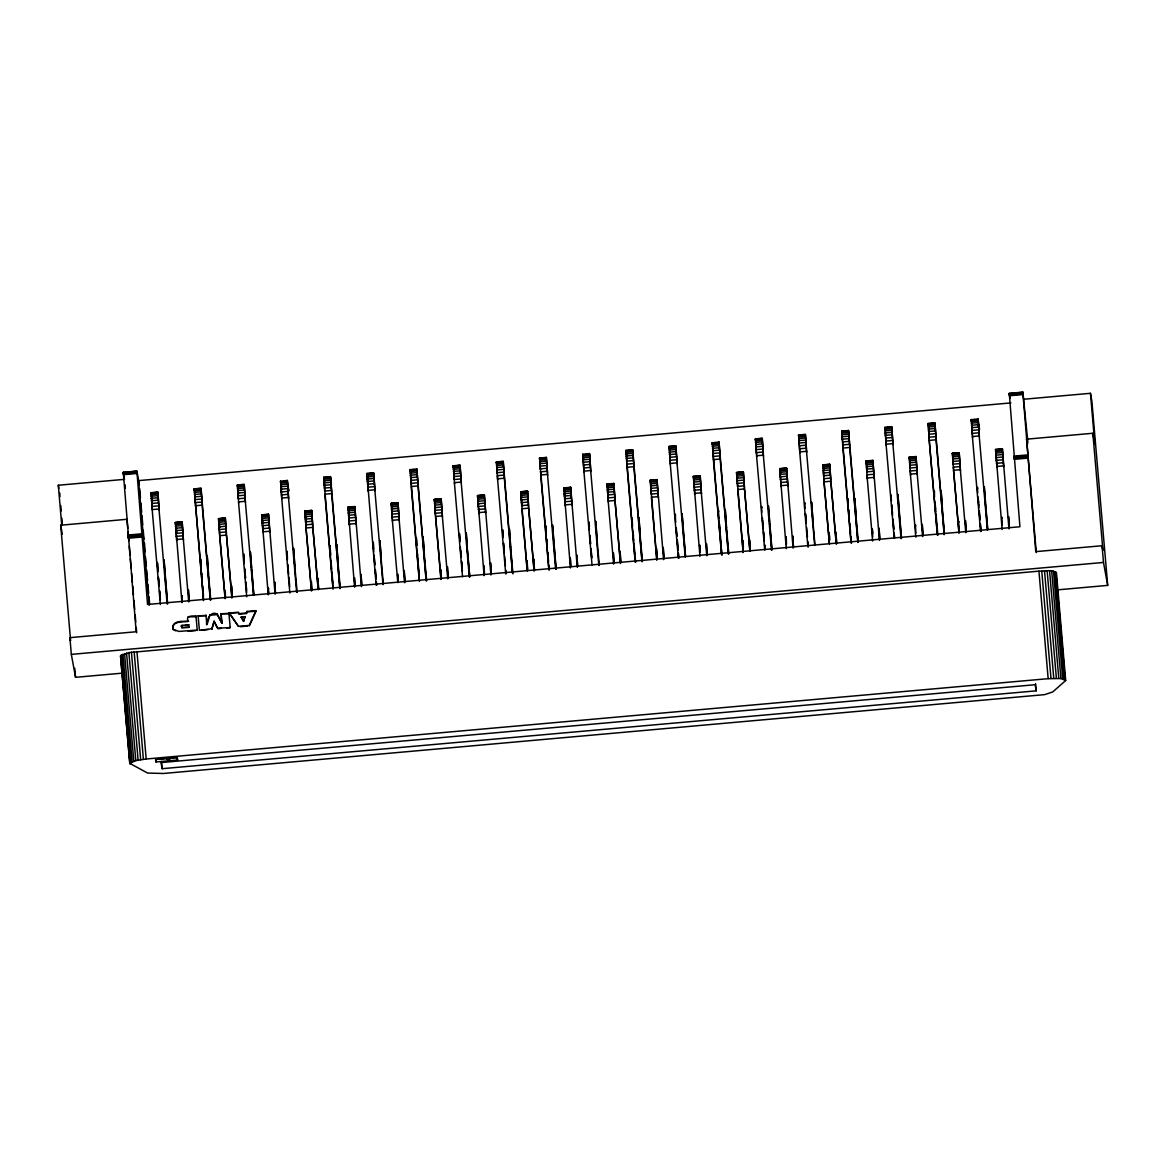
<?xml version="1.0" encoding="UTF-8"?>
<svg xmlns="http://www.w3.org/2000/svg" width="1166" height="1166" viewBox="0 0 1166 1166"><rect width="100%" height="100%" fill="white"/><g stroke="black" fill="none" stroke-linecap="round" stroke-linejoin="round"><path stroke-width="1.5" d="M172.743 626.448C174.288 620.035 184.461 621.493 188.528 621.289C183.966 622.352 173.224 620.56 172.845 627.687L172.743 626.448L172.962 628.459M152.163 508.259L151.026 492.591L152.003 497.751M150.997 492.766L157.833 491.994L159.159 509.965M181.925 602.545L175.352 522.528L182.158 521.916L183.106 535.383M183.281 537.584L182.158 521.916M203.511 600.665L194.197 488.743L195.174 493.903M194.168 488.933L201.004 488.146L210.332 599.251M219.66 534.334L218.523 518.681L225.315 518.068L226.277 531.536M225.315 518.068L226.452 533.736M238.709 502.881L237.325 485.085L244.175 484.298L245.312 499.952M268.253 594.864L261.694 514.833L268.486 514.235L269.827 532.206M275.059 594.252L268.486 514.235M281.866 499.033L280.54 481.062L281.516 486.207M280.496 481.237L287.346 480.45L288.672 498.436M306.002 526.653L304.865 510.985L311.657 510.387L312.619 523.855M312.794 526.041L311.657 510.387M332.893 586.527L323.711 477.215L324.687 482.36M323.667 477.39L330.503 476.603L339.845 587.708M354.595 587.168L348.036 507.152L354.828 506.54L356.155 524.525M361.387 586.571L354.828 506.54M376.181 585.288L366.882 473.367L367.844 478.526M366.838 473.542L373.674 472.769L375.015 490.74M392.33 518.957L391.193 503.304L398 502.692L398.961 516.159M399.136 518.36L398 502.692M419.381 580.624L410.053 469.519L411.015 474.679M410.009 469.709L416.845 468.921L426.173 580.027M435.501 515.11L434.364 499.456L441.171 498.844L442.133 512.311M442.308 514.512L441.171 498.844M454.551 483.657L453.224 465.686L454.186 470.831M453.18 465.861L460.016 465.074L461.153 480.727M484.109 575.64L477.535 495.608L484.342 495.011L485.668 512.982M490.901 575.027L484.342 495.011M497.722 479.809L496.395 461.838L497.357 466.983M512.515 572.331L503.187 461.226L496.352 462.013M527.294 570.976L520.706 491.76L527.513 491.163L528.46 504.63M528.65 506.816L527.513 491.163M548.894 569.095L539.552 457.99L540.528 463.135M547.685 475.364L546.358 457.378L539.523 458.165M546.227 531.302L546.271 532.673M570.436 567.944L563.878 487.927L570.67 487.315L572.01 505.301M577.243 567.346L570.67 487.315M584.064 472.128L582.723 454.142L583.7 459.287M582.679 454.317L589.53 453.545L590.856 471.516M608.186 499.733L607.049 484.079L613.841 483.467L614.803 496.935M614.978 499.135L613.841 483.467M635.222 561.4L625.894 450.295L626.871 455.454M625.851 450.484L632.701 449.697L642.029 560.802M656.808 559.432L650.22 480.232L657.012 479.62L658.353 497.605M663.585 559.651L657.012 479.62M670.202 462.115L669.065 446.447L675.857 445.849L676.819 459.317M675.857 445.849L677.198 463.835M699.95 556.415L693.391 476.384L700.183 475.786L701.32 491.44M701.524 493.757L700.183 475.786M721.565 553.719L712.237 442.614L712.907 446.155M712.193 442.788L719.028 442.001L728.356 553.107M743.15 551.737L736.562 472.536L743.354 471.939L744.316 485.391M744.491 487.592L743.354 471.939M756.734 456.737L755.408 438.766L756.078 442.308M755.364 438.941L762.2 438.154L763.336 453.822M787.852 486.062L786.525 468.091L779.719 468.688L786.292 548.72M793.084 548.107L786.525 468.091M799.905 452.904L798.579 434.918L799.249 438.46M799.031 440.486L799.249 444.581M798.535 435.093L805.371 434.32L806.712 452.291M824.027 480.509L822.89 464.855L829.696 464.243L830.644 477.71M830.833 479.896L829.696 464.243M851.078 542.175L841.75 431.07L842.42 434.612M842.202 436.638L842.406 440.733M841.706 431.245L848.542 430.473L857.87 541.578M829.594 538.036L829.594 539.537M867.402 478.978L866.061 461.007L872.868 460.395L874.194 478.381M879.426 540.426L872.868 460.395M886.247 445.208L884.907 427.222L885.592 430.779M885.358 432.805L885.577 436.886M884.877 427.412L891.713 426.625L893.039 444.596M910.559 475.145L909.232 457.159L916.039 456.547L916.986 470.015M917.161 472.215L916.039 456.547M929.215 439.043L928.078 423.389L928.763 426.931M928.049 423.564L934.884 422.777L944.212 533.882M953.54 468.98L952.403 453.312L959.195 452.714L960.157 466.167M960.332 468.368L959.195 452.714M972.59 437.512L971.249 419.541L971.934 423.083M971.205 419.716L978.055 418.929L979.192 434.597M1002.133 529.495L995.575 449.464L1002.366 448.866L1003.707 466.837M1008.94 528.883L1002.366 448.866M181.24 626.011L182.071 627.862L189.052 627.308L188.775 624.714L181.809 625.384L181.619 627.629M122.707 673.117L75.542 677.329L71.33 654.388L69.902 637.656L136.174 631.753L123.29 472.288L124.266 477.608M123.275 472.332L136.874 471.079L147.543 604.469L1019.929 526.755L1009.275 393.379L1022.873 392.17L1027.902 442.643M1022.859 392.213L1035.772 551.635L1102.059 545.732L1102.89 550.308L1092.848 433.271L1026.561 439.174L1036.297 552.611M214.092 621.201L211.818 629.246L214.092 621.201L217.794 628.707L221.336 628.387M209.865 614.744C203.861 639.872 205.814 607.894 217.153 614.103L221.919 623.314L217.153 614.103M243.563 621.391L245.035 616.683L241.173 617.033L243.563 621.391L245.035 616.683M246.507 613.505L246.988 611.436L255.966 610.649L249.247 625.399L238.462 626.361L229.352 613.01L238.316 612.208L239.263 614.147L246.507 613.505L246.988 611.436M181.983 625.326L181.983 627.366L189.052 627.308M249.349 625.894L256.054 611.144L247.075 611.946M1056.411 572.477L1065.695 680.507L1052.709 691.963L1044.649 694.63L163.429 773.481L147.616 773.058L129.761 763.351L120.535 655.846L128.887 652.596L1038.935 571.151C1043.585 571.573 1054.545 568.673 1056.046 573.541M129.761 763.351L135.81 760.596L146.187 759.008L1048.161 678.67L1060.929 678.554L1065.695 680.507M181.4 625.705L181.4 626.361M167.817 758.585L166.476 759.387L167.889 758.949L168.21 760.698L169.668 760.567L169.434 757.885L167.977 758.017L168.21 760.698M123.275 472.536L136.903 471.195L139.293 484.152M1009.26 393.612L1022.903 392.272M123.29 472.871L136.874 471.662M1009.275 393.962L1022.873 392.753M123.304 473.352L136.903 472.143M1009.304 394.443L1022.903 393.234M123.348 473.964L136.947 472.755M1009.348 395.041L1022.946 393.831M123.407 474.679L137.005 473.469M1009.392 395.77L1022.99 394.56M61.725 525.05L58.3 485.245L124.587 479.343M1024.171 399.209L1090.458 393.306L1091.857 400.958L1107.7 585.39L1056.906 589.909M149.248 605.256L138.55 480.625L1010.937 402.911M151.114 492.926L157.92 492.329L158.795 505.446M194.285 489.079L201.091 488.481L202.141 503.799M245.122 497.765L244.262 484.633L237.368 484.91L238.345 490.055M323.798 477.55L330.59 476.938L331.64 492.271M366.969 473.702L373.761 473.09L374.636 486.222M410.14 469.854L413.536 469.548M453.297 466.006L460.104 465.409L460.978 478.541M496.468 462.173L503.275 461.561L504.149 474.693M539.639 458.325L544.741 457.874M586.207 454.172L589.617 453.865L590.477 466.998M625.982 450.63L632.774 450.032L633.838 465.351M669.065 446.447L674.254 446.33M757.186 438.941L762.287 438.489L763.162 451.621M798.666 435.253L805.458 434.641L806.333 447.773M841.823 431.405L845.233 431.099M886.699 427.412L891.801 426.96L892.675 440.092M928.165 423.71L934.972 423.112L936.021 438.431M971.336 419.877L974.732 419.571M150.997 493.451L157.804 492.854M194.168 489.618L200.96 489.006M237.339 485.77L244.131 485.158M280.51 481.922L287.302 481.31M323.682 478.075L330.474 477.477M366.838 474.227L373.645 473.629M410.009 470.394L416.816 469.781M453.18 466.546L459.987 465.934M496.352 462.698L503.158 462.086M539.523 458.85L546.315 458.253M582.694 455.002L589.486 454.405M625.865 451.155L632.657 450.557M669.036 447.321L675.828 446.709M712.207 443.474L718.999 442.861M755.364 439.626L762.17 439.014M798.535 435.778L805.342 435.18M841.706 431.93L848.513 431.333M884.877 428.097L891.684 427.485M928.049 424.249L934.841 423.637M971.22 420.401L978.012 419.789M151.055 494.632L157.847 494.02M194.226 490.784L201.018 490.186M237.383 486.936L244.19 486.339M280.554 483.088L287.361 482.491M323.725 479.255L330.532 478.643M366.896 475.407L373.688 474.795M410.068 471.56L416.86 470.947M453.239 467.712L460.031 467.114M496.41 463.864L503.202 463.266M539.581 460.031L546.373 459.419M582.738 456.183L589.544 455.571M625.909 452.335L632.715 451.723M669.08 448.487L675.886 447.89M712.251 444.64L719.058 444.042M755.422 440.792L762.214 440.194M798.593 436.959L805.385 436.346M841.765 433.111L848.557 432.499M884.936 429.263L891.728 428.665M928.107 425.415L934.899 424.818M971.263 421.567L978.07 420.97M151.143 496.264L157.949 495.652M194.314 492.416L201.12 491.819M237.485 488.569L244.277 487.971M280.656 484.735L287.448 484.123M323.827 480.888L330.619 480.275M366.999 477.04L373.79 476.428M410.17 473.192L416.962 472.594M453.326 469.344L460.133 468.747M496.497 465.496L503.304 464.899M539.669 461.663L546.475 461.051M582.84 457.815L589.646 457.203M626.011 453.968L632.803 453.355M669.182 450.12L675.974 449.522M712.353 446.272L719.145 445.674M755.524 442.439L762.316 441.827M798.695 438.591L805.487 437.979M841.852 434.743L848.659 434.131M885.023 430.895L891.83 430.298M928.194 427.048L935.001 426.45M971.365 423.214L978.157 422.602M151.288 498.319L158.08 497.707M194.46 494.471L201.252 493.874M237.631 490.624L244.423 490.026M280.787 486.776L287.594 486.178M323.959 482.943L330.765 482.33M367.13 479.095L373.936 478.483M410.301 475.247L417.107 474.635M453.472 471.399L460.264 470.802M496.643 467.551L503.435 466.954M539.814 463.718L546.606 463.106M582.985 459.87L589.777 459.258M626.157 456.023L632.949 455.41M669.313 452.175L676.12 451.577M712.484 448.327L719.291 447.729M755.655 444.479L762.462 443.882M798.827 440.646L805.633 440.034M841.998 436.798L848.79 436.186M885.169 432.95L891.961 432.353M928.34 429.103L935.132 428.505M971.511 425.255L978.303 424.657M151.463 500.739L158.27 500.141M194.635 496.891L201.426 496.293M237.806 493.058L244.598 492.446M280.977 489.21L287.769 488.598L287.827 485.887L288.774 490.959L287.346 480.45M324.148 485.362L330.94 484.75M367.305 481.514L374.111 480.917M410.476 477.666L417.282 477.069M453.647 473.819L460.453 473.221M496.818 469.985L503.625 469.373M539.989 466.138L546.781 465.525M583.16 462.29L589.952 461.678M626.331 458.442L633.123 457.844M669.503 454.594L676.295 453.997M713.198 456.066L712.805 450.746L719.466 450.149M756.545 454.419L755.976 446.913L762.637 446.301M799.002 443.065L805.808 442.453M842.173 439.218L848.979 438.62M885.344 435.37L892.15 434.772M928.515 431.522L935.307 430.924M971.686 427.689L978.478 427.077L978.536 424.366L979.484 429.438L978.055 418.929M151.682 503.479L158.474 502.867M194.853 499.631L201.645 499.019M238.01 495.783L244.816 495.186M281.181 491.935L287.987 491.338M324.352 488.088L331.159 487.49M367.523 484.254L374.33 483.642M410.694 480.407L417.486 479.794M453.865 476.559L460.657 475.947M497.037 472.711L503.829 472.113M540.208 468.863L547 468.266M583.379 465.03L590.171 464.418M626.536 461.182L633.342 460.57M669.707 457.334L676.513 456.722M712.878 453.487L719.684 452.889M756.049 449.639L762.841 449.041M799.22 445.791L806.012 445.193M842.391 441.958L849.183 441.346M885.562 438.11L892.354 437.498M928.734 434.262L935.526 433.65M971.89 430.414L978.697 429.817M195.086 502.604L201.893 502.007M238.258 498.757L245.064 498.159L245.501 502.284M324.6 491.075L331.392 490.463M367.771 487.228L374.563 486.616L382.987 584.676M410.942 483.38L417.734 482.768M454.099 479.532L460.905 478.935L461.342 483.059M540.441 471.851L547.248 471.239M626.783 464.155L633.575 463.543M719.918 455.862L713.126 456.46L721.535 554.52M756.297 452.612L763.089 452.014L763.541 456.139M842.624 444.931L849.431 444.319M935.773 436.638L928.967 437.235L937.406 534.494M972.138 433.388L978.93 432.79L979.382 436.915M152.192 509.6L158.984 508.988L158.722 505.84L151.915 506.452L160.34 604.513M195.349 505.752L202.155 505.14L210.303 600.067M281.691 498.057L288.498 497.459L288.221 494.311L281.429 494.909L289.838 592.984M368.033 490.376L374.825 489.764M497.547 478.832L504.339 478.235L504.076 475.087L497.27 475.684L505.694 573.745M583.875 471.151L590.681 470.539L590.419 467.391L583.612 468.003L592.051 565.248M670.392 464.432L669.954 460.308L676.746 459.71L677.023 462.844L670.217 463.456L678.364 558.368M713.388 459.608L720.18 459.01L728.342 553.923M799.73 451.912L806.522 451.315L806.26 448.167L799.468 448.779L807.878 546.839M886.073 444.231L892.865 443.619L892.602 440.471L885.796 441.083L894.249 538.328M70.587 640.455L60.69 525.21L126.963 519.293L127.75 528.3M175.308 522.703L182.115 522.091M218.479 518.855L225.286 518.258L218.523 518.681M261.65 515.008L268.457 514.41M304.822 511.174L311.614 510.562M347.993 507.327L354.785 506.714M391.164 503.479L397.956 502.867M434.335 499.631L441.127 499.033M477.492 495.783L484.298 495.186M520.663 491.95L527.469 491.338M563.834 488.102L570.64 487.49M607.005 484.254L613.812 483.642M650.176 480.407L656.968 479.809M693.347 476.559L700.139 475.961M736.518 472.711L743.31 472.113M786.482 468.266L779.69 468.878L780.695 473.848M822.861 465.03L829.653 464.418M866.017 461.182L872.824 460.57M909.188 457.334L915.995 456.737M952.36 453.487L959.166 452.889M995.531 449.653L1002.337 449.041M182.231 522.251L175.352 522.528M311.745 510.723L304.865 510.985M354.916 506.875L348.036 507.152M434.364 499.456L441.258 499.179M477.535 495.608L484.429 495.331M520.706 491.76L527.586 491.498M563.878 487.927L570.757 487.65M607.049 484.079L613.928 483.803M650.22 480.232L655.394 480.115M736.562 472.536L743.442 472.274M786.613 468.426L779.719 468.688M822.89 464.855L826.373 464.884M867.854 461.182L872.955 460.73M909.232 457.159L916.112 456.883M952.403 453.312L955.887 453.341M999.058 449.493L1002.454 449.202M175.323 523.388L182.115 522.776M218.494 519.54L225.286 518.943M261.65 515.693L268.457 515.095M304.822 511.859L311.628 511.247M347.993 508.012L354.799 507.399M391.164 504.164L397.97 503.552M434.335 500.316L441.127 499.718M477.506 496.468L484.298 495.871M520.677 492.62L527.469 492.023M563.848 488.787L570.64 488.175M607.02 484.939L613.812 484.327M650.176 481.092L656.983 480.479M693.347 477.244L700.154 476.646M736.518 473.396L743.325 472.798M779.69 469.563L786.496 468.951M822.861 465.715L829.653 465.103M866.032 461.867L872.824 461.255M909.203 458.019L915.995 457.422M952.374 454.172L959.166 453.574M995.531 450.324L1002.337 449.726M175.366 524.554L182.173 523.957M218.538 520.721L225.344 520.109M261.709 516.873L268.501 516.261M304.88 513.025L311.672 512.413M348.051 509.178L354.843 508.58M391.222 505.33L398.014 504.732M434.393 501.497L441.185 500.884M477.55 497.649L484.356 497.037M520.721 493.801L527.528 493.189M563.892 489.953L570.699 489.356M607.063 486.105L613.87 485.508M650.234 482.272L657.026 481.66M693.406 478.424L700.198 477.812M736.577 474.577L743.369 473.964M779.748 470.729L786.54 470.131M822.919 466.881L829.711 466.283M866.076 463.033L872.882 462.436M909.247 459.2L916.053 458.588M952.418 455.352L959.224 454.74M995.589 451.504L1002.381 450.892M175.468 526.201L182.26 525.589M218.64 522.353L225.432 521.741M261.811 518.506L268.603 517.893M304.982 514.658L311.774 514.06M348.138 510.81L354.945 510.212M391.31 506.962L398.116 506.365M434.481 503.129L441.287 502.517M477.652 499.281L484.458 498.669M520.823 495.433L527.615 494.821M563.994 491.586L570.786 490.988M607.165 487.738L613.957 487.14M650.337 483.905L657.128 483.292M693.508 480.057L700.3 479.445M736.664 476.209L743.471 475.597M779.835 472.361L786.642 471.764M823.007 468.513L829.813 467.916M866.178 464.68L872.97 464.068M909.349 460.832L916.141 460.22M952.52 456.985L959.312 456.372M995.691 453.137L1002.483 452.539M175.6 528.242L182.406 527.644M218.771 524.409L225.577 523.796M261.942 520.561L268.748 519.949M305.113 516.713L311.92 516.101M348.284 512.865L355.076 512.268M391.455 509.017L398.247 508.42M434.626 505.184L441.418 504.572M477.798 501.336L484.59 500.724M520.969 497.488L527.761 496.876M564.125 493.641L570.932 493.043M607.297 489.793L614.103 489.195M650.468 485.945L657.274 485.348M693.639 482.112L700.445 481.5M736.81 478.264L743.602 477.652M779.981 474.416L786.773 473.819M823.152 470.568L829.944 469.971M866.323 466.721L873.115 466.123M909.48 462.887L916.287 462.275M952.651 459.04L959.458 458.427M995.822 455.192L1002.629 454.58M127.896 535.063L141.494 533.853M175.789 530.676L182.581 530.064M218.96 526.828L225.752 526.216M262.831 530.501L262.263 522.98L268.923 522.383M305.813 524.452L305.434 519.132L312.094 518.535M349.363 525.123L348.59 515.285L355.266 514.687M392.155 516.771L391.761 511.451L398.437 510.839M435.326 512.923L434.933 507.604L441.593 506.991M478.876 513.594L478.104 503.756L484.765 503.144M521.144 499.908L527.936 499.31M564.315 496.06L571.107 495.463M607.486 492.227L614.278 491.615M650.643 488.379L657.449 487.767M693.814 484.531L700.62 483.919M736.985 480.684L743.791 480.086M780.156 476.836L786.948 476.238M823.327 473.002L830.119 472.39M866.498 469.155L873.29 468.543M909.669 465.307L916.461 464.695M952.841 461.459L959.633 460.861M995.997 457.611L1002.804 457.014M1013.881 456.154L1027.479 454.929M127.939 535.777L141.538 534.567M1013.939 456.868L1027.537 455.644M128.012 536.549L141.611 535.34M1013.997 457.64L1027.596 456.431M128.071 537.38L141.669 536.171M1014.07 458.471L1027.669 457.247M175.993 533.401L182.8 532.804M219.164 529.553L225.971 528.956M262.335 525.72L269.142 525.108M305.507 521.872L312.299 521.26M348.678 518.025L355.47 517.413M391.849 514.177L398.641 513.579M435.02 510.329L441.812 509.731M478.177 506.496L484.983 505.884M521.348 502.648L528.154 502.036M564.519 498.8L571.325 498.188M607.69 494.952L614.497 494.355M650.861 491.105L657.653 490.507M694.032 487.257L700.824 486.659M737.204 483.424L743.995 482.811M780.375 479.576L787.167 478.964M823.546 475.728L830.338 475.116M866.702 471.88L873.509 471.283M909.874 468.032L916.68 467.435M953.045 464.199L959.851 463.587M996.216 460.351L1003.022 459.739M128.143 538.24L141.742 537.03M1014.143 459.331L1027.742 458.121M176.241 536.375L183.033 535.777L183.485 539.902M262.583 528.694L269.375 528.081M348.911 520.998L355.717 520.4M478.424 509.469L485.231 508.857M521.596 505.621L528.387 505.009L534.101 570.363M564.767 501.774L571.559 501.176M651.109 494.078L657.901 493.48M694.28 490.245L701.072 489.633M737.437 486.397L744.243 485.785L749.942 551.139M780.608 482.549L787.414 481.937M873.742 474.256L866.95 474.853L872.634 541.024M910.121 471.02L916.913 470.408L917.365 474.533M996.464 463.325L1003.256 462.713M176.503 539.523L183.31 538.925L188.717 601.947M225.082 598.712L219.674 535.675L226.466 535.077L231.888 598.1M262.846 531.842L269.637 531.23M349.188 524.146L355.98 523.534M440.937 579.487L435.516 516.451L442.322 515.853L447.729 578.875M478.687 512.617L485.493 512.005M565.029 504.922L571.836 504.31M658.163 496.629L651.371 497.226L656.779 560.248M694.542 493.378L701.334 492.781L706.756 555.803M780.885 485.697L787.677 485.085M867.212 478.002L874.019 477.404M996.726 466.473L1003.518 465.861M188.09 616.683C209.457 617.703 182.129 612.208 188.528 621.289M198.118 615.794L206.061 615.604L198.118 615.794L199.415 630.34L211.731 628.736M221.044 613.753L228.988 613.564L221.044 613.753L221.817 622.819M209.953 615.254L217.24 614.599M229.352 613.01L238.403 612.718L239.263 614.147M239.161 613.637L246.405 612.995M241.275 617.528L245.122 617.193M185.554 625.501L188.775 624.714M197.185 630.034L178.981 631.418L173.778 629.611M217.692 628.197L230.198 627.6L226.656 627.92M188.207 631.345L195.451 630.704M201.179 630.194L208.277 629.553M240.356 626.696L247.542 626.055M71.33 654.388L1103.488 562.449L1107.7 585.39M164.741 758.483L155.748 759.285L155.982 761.952L177.567 760.043L177.334 757.361L168.341 758.162M1036.239 690.84L1035.117 684.719L161.01 762.579L162.132 768.7L1036.239 690.84L1035.612 683.655M174.288 630.063L175.731 630.821M229.44 613.52L238.462 626.361M241.173 617.033L243.475 620.895M173.093 628.591L173.501 629.655M214.18 621.711L217.065 627.308M995.575 449.464L996.245 453.02M996.114 455.148L996.901 467.449M971.803 425.226L971.817 427.689M952.943 458.996L953.205 464.768M928.632 429.073L929.04 436.842M909.772 462.844L910.034 468.601M866.061 461.007L867.038 466.152M866.615 466.691L866.863 472.449M848.542 430.473L849.679 446.126M823.444 470.539L823.692 476.296M780.273 474.373L780.52 480.144M786.482 542.117L786.438 543.385M755.947 444.45L755.976 446.913M737.101 478.22L737.51 486.003M719.028 442.001L720.165 457.67M742.771 540.281L743.296 544.959M743.31 545.965L743.34 548.428M712.776 448.298L712.805 450.746M693.391 476.384L694.353 481.529M693.93 482.068L694.717 494.369M700.139 549.813L700.168 552.276M669.605 452.131L669.867 457.903M656.968 553.661L656.997 556.124M626.448 455.979L626.696 461.751M583.277 459.827L583.685 467.61M546.358 457.378L547.495 473.046M540.106 463.674L540.354 469.432M496.935 467.522L497.182 473.279M503.144 535.267L503.1 536.52M453.763 471.37L454.172 479.139M459.972 539.1L460.002 541.563M416.845 468.921L417.982 484.575M410.592 475.203L411.19 485.187M416.801 542.948L416.83 545.411M391.193 503.304L392.17 508.449M373.63 546.796L373.659 549.259M1009.275 393.379L1010.193 398.349M120.535 655.846L129.892 763.861M1092.848 433.271L1094.801 443.969L1090.458 393.306M1026.561 439.174L1027.537 444.523M1002.017 518.331L1001.783 517.208L1002.221 525.356M977.691 488.394L977.458 487.286L977.72 492.999M952.491 453.647L953.074 456.853M958.846 522.164L958.612 521.056L959.05 529.204M934.52 492.241L934.301 491.134L934.549 496.847M909.32 457.495L910.209 462.304M915.674 526.012L915.441 524.904L915.878 533.051M891.349 496.089L891.13 494.967L891.378 500.695M848.178 499.937L847.959 498.815L848.207 504.543M822.977 465.176L823.866 470M805.021 503.77L804.788 502.663L805.036 508.391M786.03 536.768L786.467 541.111M761.85 507.618L761.617 506.51L761.864 512.224M736.635 472.871L737.524 477.696M718.679 511.466L718.445 510.358L718.883 518.506M669.153 446.782L669.736 450.003M675.508 515.314L675.274 514.191L675.712 522.339M650.307 480.567L651.182 485.377M651.357 489.122L650.701 485.668L651.167 493.699M656.516 548.312L657.114 554.433M632.336 519.162L632.103 518.039L632.54 526.187M607.136 484.415L608.011 489.224M608.186 492.97L607.53 489.516L608.011 497.532M563.965 488.248L564.854 493.072M565.014 496.818L564.359 493.364L564.84 501.38M520.794 492.096L521.683 496.92M521.843 500.666L521.187 497.197L521.668 505.228M502.692 529.918L503.129 534.261M477.623 495.944L478.512 500.768M478.672 504.499L478.016 501.045L478.104 503.756M434.452 499.791L435.341 504.601M435.501 508.347L434.845 504.893L434.933 507.604M392.33 512.195L391.689 508.74L391.761 511.451M368.019 482.272L367.363 478.803L367.844 486.834M348.415 509.09L348.998 512.297M349.159 516.042L348.517 512.588L348.59 515.285M324.848 486.105L324.192 482.651L324.673 490.682M305.244 512.923L306.133 519.715M306.002 519.89L305.346 516.421L305.434 519.132M281.676 489.953L281.021 486.499L281.502 494.53M262.073 516.771L262.962 523.549M262.831 523.738L262.175 520.269L262.263 522.98M268.588 589.049L268.384 588.014L268.705 594.033M238.505 493.801L237.849 490.347L238.33 498.363M219.66 527.571L219.004 524.117L219.485 532.148M225.417 592.882L225.213 591.862L225.534 597.866M195.334 497.649L194.678 494.195L203.525 599.849M176.78 533.022L175.833 527.965L176.678 540.499M182.26 596.73L182.042 595.709L182.362 601.714M152.163 501.497L151.522 498.028L151.988 506.059M138.55 480.625L139.352 485.027M177.567 760.043L177.115 757.594L155.53 759.518L155.982 761.952M169.289 758.454L169.668 760.567M58.3 485.245L58.868 488.306M60.69 525.21L62.323 534.13M69.902 637.656L70.456 640.717M1102.059 545.732L1103.488 562.449M1055.871 572.025L1065.112 679.53M1054.895 571.617L1064.121 679.137M1053.481 571.282L1062.722 678.801M1051.688 571.034L1060.929 678.554M1049.56 570.874L1058.786 678.379M1047.141 570.801L1056.381 678.32M1044.517 570.83L1053.758 678.335M1041.748 570.946L1050.989 678.452M1038.935 571.151L1048.161 678.67M987.689 529.072L984.264 486.674L985.401 502.342M985.416 503.683L987.66 529.845M987.383 530.034L979.207 435.938L972.4 436.536L980.562 531.463M979.251 510.489L979.994 519.22M980.446 524.452L981.043 531.419M978.624 504.28L978.915 507.778M979.221 511.262L979.965 519.978M980.271 523.476L980.868 530.443M965.769 532.731L960.347 469.709L953.555 470.321L958.962 533.343M958.991 532.512L953.292 467.172L960.084 466.56L960.536 470.685M942.245 507.516L944.489 533.693M944.183 534.698L936.036 439.771L929.229 440.384L937.391 535.296M935.453 508.128L935.744 511.612M936.079 514.337L936.939 525.575M937.275 528.3L937.872 535.267M922.597 536.579L917.19 473.556L910.384 474.154L915.806 537.191M901.507 538.517L897.922 494.369L898.884 507.837M901.318 537.526L898.811 508.216M892.865 443.619L901.012 538.546M893.054 519.934L893.812 528.65M894.249 533.882L894.555 537.366M892.573 515.459L892.019 508.828M892.879 518.957L893.783 529.422M894.074 532.906L894.526 538.138M872.809 533.43L872.27 528.752L872.707 536.899M855.902 515.212L858.336 542.35M857.841 542.379L849.693 447.467L842.901 448.079L851.049 542.992M849.11 515.824L849.402 519.307M849.883 523.767L850.612 533.256M850.903 536.754L851.53 542.962M836.284 543.443L830.586 478.104L823.779 478.701L829.478 544.056M836.255 544.274L830.848 481.237L824.041 481.85L829.303 543.079M829.638 537.278L829.113 532.6L829.536 540.732M814.99 545.222L812.469 515.911M806.522 451.315L814.699 545.426M806.245 523.155L805.677 516.523M806.712 527.615L807.44 537.103M807.921 541.578L808.359 546.81M771.994 550.046L768.409 505.898L769.545 521.566M769.575 522.907L771.819 549.069M771.513 550.075L763.351 455.163L756.559 455.76L764.736 549.871M763.555 531.463L764.298 540.179M764.75 545.426L765.042 548.909M762.768 523.505L763.22 528.737M763.511 532.235L764.269 540.951M764.561 544.435L765.013 549.667M749.767 550.163L744.506 488.933L737.714 489.545L743.121 552.567M726.403 526.755L728.823 553.894M720.049 532.585L719.335 524.204M720.384 535.311L721.098 544.799M721.579 549.259L722.002 555.264M699.833 545.236L700.139 548.807M685.506 555.993L682.081 513.594L683.028 527.061M685.477 556.75L682.97 527.455M677.023 462.844L685.2 556.954M676.907 535.66L676.163 528.052M677.359 540.893L677.956 547.874M678.408 553.107L678.86 558.339M676.426 531.2L676.878 536.433M677.184 539.916L678.073 550.381M678.379 553.879L678.685 557.363M640.061 534.436L642.481 561.575M642 561.618L633.852 466.691L627.046 467.304L635.208 562.216M633.255 535.048L633.706 540.281M634.013 543.764L634.916 554.229M635.208 557.712L635.689 562.187M620.429 562.668L614.73 497.328L607.938 497.926L608.375 502.05M620.414 563.499L614.992 500.476L608.2 501.074L613.607 564.096M613.491 552.932L613.928 561.473M599.324 565.423L596.628 535.136M590.681 470.539L598.828 565.452M589.471 526.566L588.932 521.887L589.369 530.034M590.564 543.356L589.894 535.354M591.016 548.588L591.774 557.304M590.535 544.128L589.821 535.748M590.987 549.361L591.745 558.077M570.466 558.558L570.757 565.321M556.153 569.27L552.567 525.123L553.704 540.791M553.719 542.132L555.963 568.294M555.657 569.3L547.51 474.387L540.703 474.985L548.865 569.912M546.3 530.413L545.775 525.735L546.198 533.882M546.927 542.729L547.379 547.962M547.845 552.436L548.574 561.925M548.865 565.408L549.346 569.883M534.072 571.18L528.664 508.157L521.858 508.77L527.119 569.985M527.149 560.627L527.586 569.168M510.548 545.98L512.953 573.876M504.339 478.235L512.486 573.147M504.353 553.558L503.493 543.429M504.689 556.284L505.403 565.772M505.884 570.232L506.175 573.716M484.138 566.253L484.415 573.016M469.811 576.966L467.114 546.679M467.377 549.813L469.636 575.989M469.315 576.995L461.168 482.068L454.376 482.68L462.552 576.791M459.972 538.109L459.433 533.43L459.856 541.563M461.211 556.634L460.322 547.277M461.663 561.866L462.261 568.848M460.585 550.425L461.182 557.406M461.488 560.89L462.377 571.355M440.967 570.101L441.389 578.642M435.705 517.442L440.967 578.657M424.205 553.661L426.639 580.814M426.158 580.843L417.996 485.916L411.204 486.528L419.352 581.44M416.495 538.386L416.801 541.942M417.413 554.273L418.011 561.24M418.317 564.738L419.206 575.202M404.558 582.723L399.151 519.701L392.359 520.298L397.795 582.504M397.795 573.934L398.218 582.49M383.293 583.67L380.772 554.36M373.324 542.234L373.63 545.79M374.869 564.329L374.228 556.78M375.321 569.562L376.079 578.278M376.37 581.776L376.676 585.259M374.84 565.087L373.98 554.972M375.292 570.32L376.035 579.05M354.624 577.782L355.047 586.338M337.878 561.356L340.297 588.495M339.816 588.524L331.654 493.612L324.862 494.209L333.01 589.136M330.153 546.067L330.59 554.622M331.071 561.954L331.669 568.935M331.975 572.419L332.878 582.898M318.245 589.588L312.546 524.234L305.754 524.846L311.453 590.2M318.07 588.611L312.809 527.382L306.017 527.994L311.424 591.016M311.453 581.63L311.876 590.185M297.126 592.343L294.444 562.056M288.498 497.459L296.645 592.372M287.142 551.707L287.419 558.47M287.9 565.802L288.658 574.532M288.979 577.243L289.707 586.731M253.809 594.441L250.384 552.043L251.521 567.696M251.535 569.037L253.78 595.214M253.503 595.403L245.326 501.293L238.52 501.905L246.682 596.817M243.811 553.763L244.248 562.303M245.516 577.607L244.714 568.308M245.968 582.84L246.565 589.821M244.743 569.649L245.487 578.365M245.778 581.863L246.682 592.328M231.917 597.284L226.204 531.929L219.412 532.541L219.674 535.675M228.9 613.054L230.198 627.6M219.485 523.825L219.806 527.396M219.849 536.666L225.111 597.881M221.132 614.263L221.919 623.314M208.364 572.885L210.798 600.038M205.959 615.094L206.834 624.67M200.8 559.389L201.077 566.151M201.572 573.497L202.316 582.213M202.622 585.711L203.511 596.176M195.975 615.983L197.273 630.529M176.328 527.673L176.634 531.244M167.627 603.871L164.042 559.738L165.004 573.191M167.438 602.895L164.931 573.585M158.984 508.988L167.132 603.901M157.629 563.236L158.051 571.792M158.576 578.321L159.174 585.303M159.625 590.535L160.369 599.251M158.401 577.345L159.144 586.061M159.596 591.293L160.34 600.009M139.658 488.641L140.445 497.663M140.897 503.085L141.684 512.122M141.99 515.736L142.762 524.758M143.229 530.18L144.001 539.217M144.511 543.152L145.094 551.853M145.561 557.275L146.333 566.312M146.639 569.926L147.572 580.755M147.878 584.37L148.665 593.407M149.131 596.934L149.583 604.236M161.52 761.5L162.132 768.7M125.053 484.765L125.36 488.394M128.056 531.9L128.828 540.907M129.295 546.315L130.067 555.308M130.373 558.922L131.146 567.915M131.612 573.322L132.385 582.33M132.691 585.93L133.463 594.922M133.93 600.33L134.702 609.337M135.169 614.744L135.781 621.944M136.247 627.337L136.714 632.744M136.961 651.488L146.187 759.008M134.148 651.779L143.389 759.299M131.437 652.158L140.663 759.664M128.887 652.596L138.113 760.101M126.569 653.077L135.81 760.596M124.573 653.616L133.798 761.121M122.926 654.17L132.152 761.69M121.672 654.738L130.913 762.258M121.249 656.808L121.862 663.964M122.474 671.135L122.94 676.513M123.552 683.684L124.179 690.855M124.791 698.011L125.403 705.182M126.015 712.353L126.482 717.731M127.094 724.902L127.706 732.059M128.333 739.229L128.785 744.608M129.411 751.778L130.024 758.949M120.87 655.292L130.111 762.812M59.699 492.897L60.02 496.512M60.792 505.548L61.259 510.97M61.871 518.2L62.337 523.636M74.77 668.278L75.542 677.329M978.799 505.257L978.114 498.159M941.982 504.382L942.42 508.507M935.176 504.98L935.628 509.105M892.456 512.953L891.771 505.855M856.092 516.188L854.751 498.217L855.888 513.871M849.285 516.8L848.6 509.702M812.921 520.036L811.58 502.05L812.542 515.518M806.114 520.648L805.429 513.536M781.06 486.674L780.681 482.156M762.506 520.357L762.943 524.481M726.126 523.607L726.578 527.732M719.786 528.329L719.407 523.811M640.236 535.413L638.91 517.442L640.047 533.095M632.992 531.9L633.444 536.025M597.065 539.26L595.739 521.289L596.7 534.742M565.014 503.581L565.204 505.898M546.65 539.596L547.102 543.706M510.285 542.831L510.737 546.956M503.931 547.554L503.552 543.035M442.497 516.83L442.06 512.705L435.253 513.317L435.516 516.451M424.395 554.637L423.054 536.666L424.191 552.32M417.399 552.932L417.588 555.249M399.326 520.677L398.889 516.553L392.082 517.15L392.534 521.275M381.224 558.485L379.897 540.514L380.845 553.967M368.019 489.035L368.208 491.352M338.053 562.333L336.726 544.347L337.863 560.015M331.057 560.613L331.261 562.945M294.881 566.18L293.555 548.195L294.502 561.662M287.885 564.461L288.089 566.778M208.102 569.737L208.539 573.861M201.558 572.156L201.747 574.474M978.595 502.94L978.128 496.949M972.386 435.195L971.919 429.205M942.23 506.175L941.093 490.522L942.055 503.989M934.943 502.007L935.438 506.787M910.194 470.627L910.369 472.813M849.096 514.483L848.761 510.271M842.887 446.738L842.537 442.526M762.753 522.164L762.418 517.952M726.389 525.4L725.252 509.746L726.199 523.213M676.236 527.659L676.411 529.86M633.065 531.507L633.24 533.707M626.856 463.762L627.031 465.963M546.723 539.202L546.912 541.388M540.514 471.458L540.689 473.644M510.533 544.639L509.396 528.97L510.358 542.438M467.362 548.472L466.225 532.818L467.187 546.286M208.35 571.544L207.213 555.89L208.175 569.358M1009.231 527.484L1008.59 516.611L1009.377 528.052M979.003 432.397L978.624 427.077M966.06 531.332L965.419 520.459L966.22 531.9M935.088 502.575L935.249 504.587M922.889 535.179L922.248 524.292L923.049 535.748M892.077 508.434L891.801 504.63M885.708 438.678L885.868 440.69M879.718 539.027L879.077 528.14L879.878 539.596M836.547 542.86L835.905 531.987L836.707 543.429M805.589 514.104L805.75 516.13M799.38 446.359L799.526 448.385M793.376 546.708L792.734 535.835L793.536 547.277M750.204 550.556L749.563 539.683L750.365 551.124M707.048 554.404L706.392 543.516L707.194 554.972M663.877 558.252L663.221 547.364L664.022 558.82M657.07 558.849L656.4 548.836M620.706 562.099L620.064 551.212L620.851 562.668M613.899 562.697L613.229 552.684M577.534 565.933L576.893 555.06L577.695 566.501M570.728 566.545L570.101 557.698M534.363 569.78L533.722 558.908L534.524 570.349M527.571 570.393L526.945 561.546M491.192 573.628L490.551 562.755L491.352 574.197M484.4 574.24L483.773 565.393M448.021 577.476L447.38 566.589L448.181 578.045M441.229 578.074L440.602 569.241M404.85 581.324L404.208 570.436L405.01 581.892M398.058 581.921L397.533 574.707M373.732 551.999L373.105 543.152M361.693 585.157L361.037 574.284L361.839 585.726M354.887 585.769L354.362 578.555M330.561 555.832L329.891 545.819M318.522 589.005L317.866 578.132L318.668 589.573M311.716 589.617L311.191 582.402M288.293 493.918L287.9 488.598M287.404 559.68L286.778 550.833M275.351 592.853L274.71 581.98L275.497 593.421M268.544 593.465L268.151 588.305M244.233 563.528L243.607 554.681M232.18 596.7L231.538 585.813L232.34 597.269M225.373 597.298L224.849 590.098M201.062 567.376L200.435 558.529M189.009 600.548L188.367 589.661L189.169 601.117M182.217 601.146L181.823 595.986M157.891 571.223L157.264 562.376M786.365 544.58L785.899 536.622M743.194 548.428L742.727 540.456M700.037 552.276L699.571 544.988M503.027 537.73L502.561 529.758M416.699 545.411L416.233 538.124M173.18 629.086L172.874 627.949L173.18 629.086"/></g></svg>
